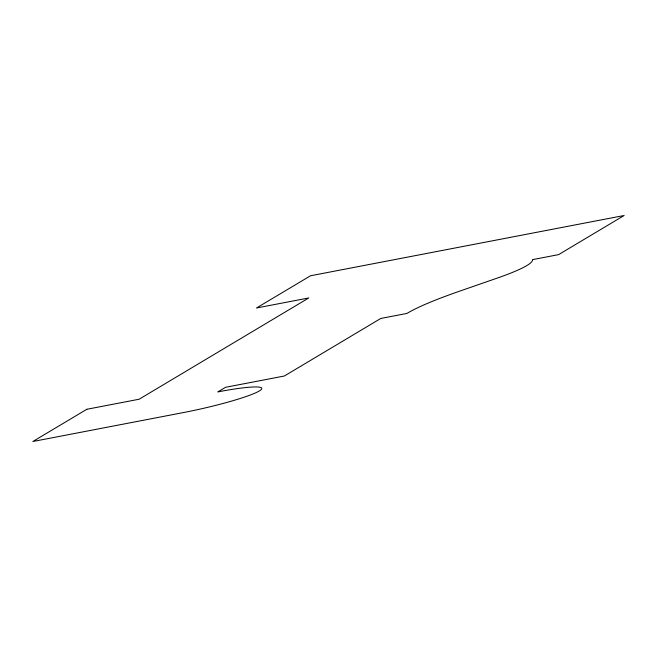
<?xml version="1.0" encoding="UTF-8"?>
<svg xmlns="http://www.w3.org/2000/svg" width="657" height="657" viewBox="0 0 657 657"><rect width="100%" height="100%" fill="white"/><g stroke="black" fill="none" stroke-linecap="round" stroke-linejoin="round"><path stroke-width="0.99" d="M86.839 409.278L32.85 441.504L183.139 412.621A62.858 6.57 -12.8 0 0 259.301 390.964A62.858 6.57 -12.8 0 0 217.845 391.909L225.565 387.302L284.374 376.001L380.773 318.456L406.913 313.43A252.214 26.362 -12.8 0 1 459.67 291.15L496.832 278.24A143.555 15.004 -12.8 0 0 532.457 259.655L558.598 254.629L624.15 215.496L310.498 275.776L256.509 307.993L308.782 297.95L139.112 399.234L86.839 409.278"/></g></svg>
